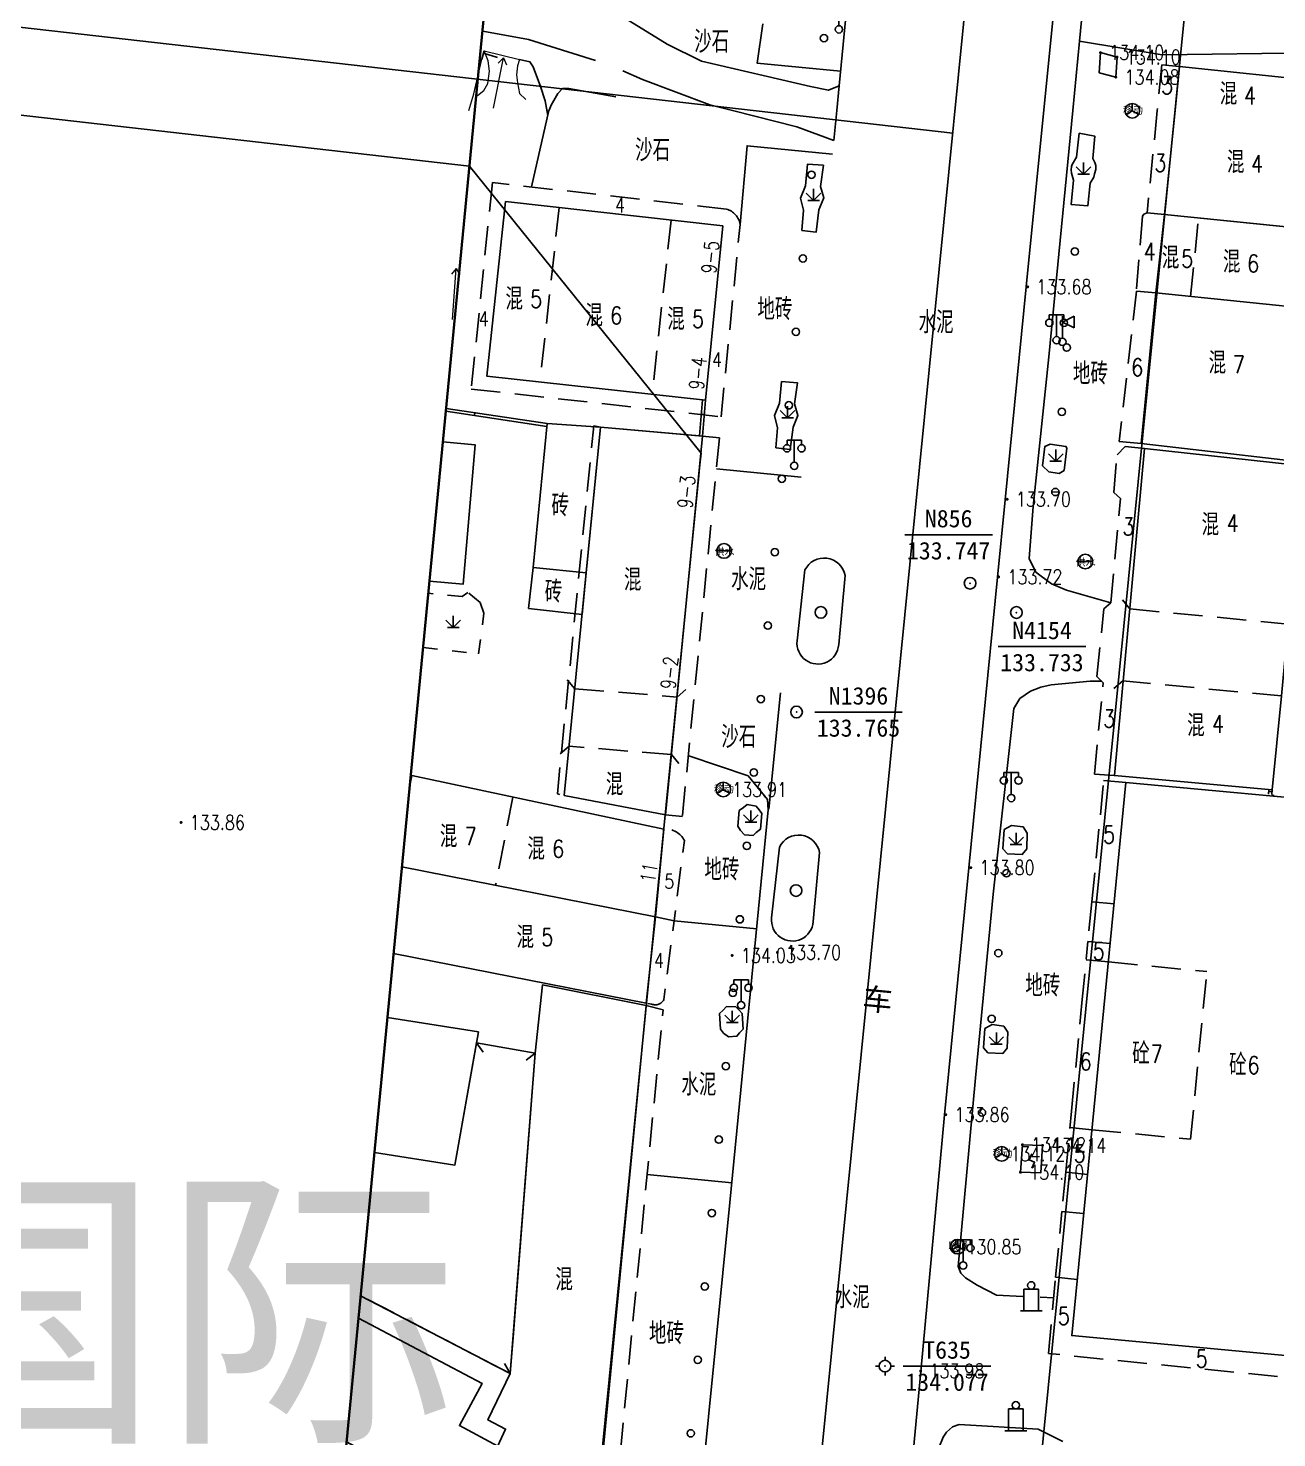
# Model space of a CAD drawing. Extents: x 529262 to 576451, y 2694391 to 2717535.
# Drawn here: x 565128.8 to 565214.4, y 2710411.6 to 2710508.2 of the extents above; entities that cross this region are included whole.
import ezdxf
from ezdxf.enums import TextEntityAlignment as Align
from ezdxf.xclip import XClip

# ---------------------------------------------------------------- set-up
doc = ezdxf.new("R2010")
doc.units = 0
doc.header["$XCLIPFRAME"] = 0
for name, pattern in [('ACAD_ISO12W100', [22, 12, -3, 0.5, -3, 0.5, -3]), ('X2', [10, 8, -2]), ('X5', [3, 2, -1]), ('X6', [2, 1, -1])]:
    doc.linetypes.add(name, pattern=pattern)
for name, color, linetype in [('COMPONENT', 8, 'Continuous'), ('DLDW', 8, 'Continuous'), ('DLSS', 4, 'Continuous'), ('DMTZ', 8, 'Continuous'), ('GCD', 8, 'Continuous'), ('GXYZ', 8, 'Continuous'), ('JMD', 8, 'Continuous'), ('KZD', 8, 'Continuous'), ('PP-COM', 7, 'Continuous'), ('RD-中线', 40, 'Continuous'), ('RD-红线', 7, 'Continuous'), ('ZBTZ', 8, 'Continuous'), ('ZJ', 7, 'Continuous'), ('地块名称', 1, 'Continuous'), ('污水管径标注_W10-', 202, 'Continuous')]:
    doc.layers.add(name, color=color, linetype=linetype)
doc.layers.add('SXSS', color=5, linetype='Continuous', lineweight=0)
doc.layers.add('控制界线1', color=30, linetype='ACAD_ISO12W100', lineweight=35)
doc.styles.add('HZ', font='rs.shx', dxfattribs={"width": 0.8, "bigfont": 'hztxt.shx'})
doc.styles.add('STYLE1', font='simhei.ttf')
doc.styles.add('宋体', font='', dxfattribs={"width": 0.75})
doc.styles.add('等线体', font='simhei.ttf')
doc.styles.get('宋体').set_extended_font_data('SimSun')
doc.linetypes.add('10421', pattern='A,2,[150,AAA.SHX,S=0.5,R=0,X=0,Y=0.5],1e-11', length=2)
doc.linetypes.add('10422', pattern='A,0.75,[150,AAA.SHX,S=0.5,R=0,X=0,Y=0.5],1.5,[177,AAA.SHX,S=1,R=0,X=0,Y=0.4],0.75', length=3)
doc.linetypes.add('1161', pattern='A,0,[149,AAA.SHX,S=0.15,R=0,X=0,Y=0],-1.6', length=1.6)

# ---------------------------------------------------------------- blocks, each defined once
blk = doc.blocks.new('A$C19FD0107')
at = {"layer": 'RD-中线', "color": 8, "linetype": 'Continuous', "flags": 128}
for points in [[(-5786, 16309.457), (-5818.395, 15983.383, 0.029847), (-5819.803, 15947.626), (-5819.001, 15908.169)], [(-5805.774, 16110.424), (-5896.512, 16120.741, 0.01384), (-5913.057, 16122.16), (-6038.142, 16129.405), (-6259.03, 16142.338, 0.079675), (-6353.558, 16132.803)]]:
    blk.add_lwpolyline(points, format="xyb", dxfattribs=at)
at = {"layer": 'RD-红线', "color": 8, "linetype": 'Continuous', "flags": 128}
for points in [[(-5774.908, 16269.383), (-5803.469, 15981.9, 0.029847), (-5804.806, 15947.931), (-5804.543, 15934.986), (-5804.461, 15930.945)], [(-5838.905, 16108.153), (-5897.19, 16114.78, 0.01384), (-5913.404, 16116.17), (-6038.489, 16123.415), (-6259.381, 16136.348, 0.0623), (-6332.204, 16131.538)]]:
    blk.add_lwpolyline(points, format="xyb", dxfattribs=at)
at = {"layer": 'RD-红线', "color": 8, "linetype": 'Continuous'}
blk.add_lwpolyline([(-5823.027, 16088.488), (-5838.905, 16108.153, 0.410063)], format="xyb", dxfattribs=at)
at = {"layer": 'RD-红线', "color": 8, "linetype": 'Continuous', "flags": 128}
for points in [[(-5823.027, 16088.488), (-5823.126, 16087.493), (-5823.179, 16086.957), (-5831.276, 16005.458)], [(-5823.126, 16087.493), (-5823.179, 16086.957)]]:
    blk.add_lwpolyline(points, dxfattribs=at)
blk = doc.blocks.new('GC200')
at = {"linetype": 'Continuous', "const_width": 0.2, "flags": 128}
blk.add_lwpolyline([(-0.1, 0, 1), (0.1, 0, 1)], format="xyb", close=True, dxfattribs=at)
blk = doc.blocks.new('gc097')
at = {"color": 8}
for p, q in [((-1, 2.9), (-1, 3.5)), ((-1, 3.5), (1, 3.5)), ((0, 0.5), (0, 3.5)), ((1, 3.5), (1, 2.9))]:
    blk.add_line(p, q, dxfattribs=at)
for centre in [(-1, 2.4), (1, 2.4), (0, 0)]:
    blk.add_circle(centre, 0.5, dxfattribs=at)
blk = doc.blocks.new('gc170')
at = {"color": 8, "linetype": 'Continuous'}
blk.add_circle((0, 0), 0.5, dxfattribs=at)
blk = doc.blocks.new('gc124')
at = {"color": 8}
for p, q in [((-1, 1), (0, 0)), ((-0.8, 0), (0.8, 0)), ((0, 0), (0, 1.6)), ((0, 0), (1, 1))]:
    blk.add_line(p, q, dxfattribs=at)
blk = doc.blocks.new('gc019')
for p, q in [((0, 0.5), (0, 3.5)), ((0, 2.7), (1.6, 3.5)), ((1.6, 1.9), (0, 2.7)), ((1.6, 3.5), (1.6, 1.9))]:
    blk.add_line(p, q)
blk.add_circle((0, 0), 0.5)
blk = doc.blocks.new('gc107')
for p, q in [((-1, 0), (-1, 3)), ((-1, 3), (1, 3)), ((1, 3), (1, 0)), ((-1.5, 0), (1.5, 0))]:
    blk.add_line(p, q)
blk.add_circle((0, 3.5), 0.5)
blk = doc.blocks.new('gc086')
at = {"color": 8}
for p, q in [((0, 0), (7, 0)), ((7, 0), (6.18, 0.57)), ((7, 0), (6.18, -0.57))]:
    blk.add_line(p, q, dxfattribs=at)
blk = doc.blocks.new('gc122')
at = {"color": 8}
blk.add_circle((0, 0), 0.8, dxfattribs=at)
blk = doc.blocks.new('gc117')
at = {"color": 8}
blk.add_circle((0, 0), 0.8, dxfattribs=at)
blk.add_point((0, 0), dxfattribs=at)
blk = doc.blocks.new('gc116')
at = {"color": 8}
for p, q in [((-1.3, 0), (-0.8, 0)), ((0, 1.3), (0, 0.8)), ((1.3, 0), (0.8, 0)), ((0, -1.3), (0, -0.8))]:
    blk.add_line(p, q, dxfattribs=at)
blk.add_circle((0, 0), 0.8, dxfattribs=at)
blk.add_point((0, 0), dxfattribs=at)
blk = doc.blocks.new('gcbj0101')
blk.add_line((-1, 0), (1, 0))
blk.add_circle((0, 0), 1)
blk = doc.blocks.new('gcbj0107')
for q in [(-0.87, -0.5), (0, 1), (0.87, -0.5)]:
    blk.add_line((0, 0), q)
blk.add_circle((0, 0), 1)

msp = doc.modelspace()

# ---------------------------------------------------------------- linework, layer by layer
at = {"layer": 'DLSS', "linetype": 'Continuous', "elevation": 133.455, "flags": 128}
for points in [[(565184.438, 2710504.277), (565187.8, 2710539.032), (565190.738, 2710567.698), (565196.863, 2710628.066), (565195.776, 2710628.96), (565194.829, 2710629.536), (565193.061, 2710630.015), (565191.727, 2710630.128)], [(565184.438, 2710504.277), (565183.694, 2710503.959), (565182.473, 2710504.213), (565174.984, 2710505.954), (565172.644, 2710507.122), (565169.794, 2710508.887), (565168.68, 2710510.308), (565167.488, 2710512.289), (565167.034, 2710513.688)]]:
    msp.add_lwpolyline(points, dxfattribs=at)
at = {"layer": 'DLSS', "linetype": 'Continuous'}
for points in [[(565206.575, 2710506.393), (565216.824, 2710506.517), (565223.704, 2710506.867), (565230.032, 2710508.256), (565233.018, 2710509.266), (565240.295, 2710515.012), (565245.005, 2710516.715), (565253.299, 2710517.427), (565261.367, 2710517.548), (565261.607, 2710517.543)], [(565200.916, 2710507.32), (565200.449, 2710502.568)], [(565206.575, 2710506.393), (565200.916, 2710507.32)], [(565200.449, 2710502.568), (565198.794, 2710485.706), (565197.736, 2710475.441), (565197.455, 2710471.89), (565197.905, 2710470.955), (565198.983, 2710470.153), (565200.008, 2710469.716), (565203.044, 2710468.841)], [(565197.011, 2710421.33), (565195.225, 2710421.415), (565193.888, 2710422.09), (565193.097, 2710422.611), (565192.773, 2710422.926), (565192.593, 2710423.368), (565193.773, 2710436.301), (565194.998, 2710448.896), (565196.411, 2710461.618), (565196.813, 2710462.288), (565197.536, 2710462.788), (565198.249, 2710463.064), (565198.974, 2710463.231), (565201.641, 2710463.47), (565202.429, 2710463.478)], [(565174.119, 2710458.363), (565178.184, 2710456.991), (565179.529, 2710455.381), (565179.576, 2710454.667), (565176.939, 2710427.766), (565174.526, 2710403.452), (565174.518, 2710403.093), (565173.903, 2710402.237), (565173.455, 2710401.889), (565172.626, 2710401.616), (565171.293, 2710401.566), (565168.59, 2710401.747)], [(565199.135, 2710421.228), (565198.209, 2710421.273)], [(565191.273, 2710410.951), (565191.557, 2710411.675), (565191.789, 2710412.033), (565192.194, 2710412.398), (565192.652, 2710412.557), (565198.07, 2710412.225), (565199.772, 2710411.396)]]:
    msp.add_lwpolyline(points, dxfattribs=at)
at = {"layer": 'DLSS', "linetype": 'X2', "elevation": 133.455, "flags": 128}
for points in [[(565177.117, 2710502.568), (565175.559, 2710502.96), (565170.951, 2710504.696), (565168.923, 2710505.618), (565163.144, 2710507.441), (565159.975, 2710508.013)], [(565184.07, 2710500.513), (565181.535, 2710501.458), (565177.117, 2710502.568)]]:
    msp.add_lwpolyline(points, dxfattribs=at)
at = {"layer": 'DLSS', "linetype": 'X6'}
msp.add_lwpolyline([(565155.907, 2710465.78), (565159.715, 2710465.345), (565160.08, 2710468.135), (565159.817, 2710468.866), (565158.969, 2710469.561), (565158.587, 2710469.274), (565156.266, 2710469.504)], dxfattribs=at)
at = {"layer": 'DMTZ'}
msp.add_line((565160.053, 2710506.497, 133.064), (565161.013, 2710506.216, 133.064), dxfattribs=at)
at = {"layer": 'DMTZ', "linetype": 'Continuous', "elevation": 133.064, "flags": 128}
msp.add_lwpolyline([(565160.1, 2710506.655), (565159.934, 2710506.089), (565159.786, 2710506.057)], dxfattribs=at)
at = {"layer": 'DMTZ', "linetype": '10421', "flags": 128}
for points in [[(565164.468, 2710502.245), (565164.285, 2710503.237), (565163.96, 2710504.212), (565163.46, 2710505.563), (565163.233, 2710505.915), (565162.531, 2710506.06)], [(565164.542, 2710502.568), (565164.548, 2710502.593), (565164.687, 2710502.935), (565165.139, 2710503.748), (565165.464, 2710504.076), (565165.891, 2710504.088), (565169.127, 2710503.518)], [(565163.348, 2710497.338), (565164.542, 2710502.568)], [(565164.468, 2710502.245), (565164.409, 2710502.568)]]:
    msp.add_lwpolyline(points, dxfattribs=at)
at = {"layer": 'DMTZ', "linetype": '10422', "flags": 128}
for points in [[(565175.062, 2710482.746), (565160.287, 2710484.374), (565161.557, 2710496.339)], [(565157.486, 2710482.17), (565164.414, 2710481.126)], [(565164.414, 2710481.126), (565168.077, 2710480.874), (565174.866, 2710480.291)]]:
    msp.add_lwpolyline(points, dxfattribs=at)
at = {"layer": 'GXYZ', "linetype": 'Continuous', "flags": 128}
msp.add_lwpolyline([(565198.372, 2710431.672), (565196.992, 2710431.72), (565196.863, 2710429.833), (565198.243, 2710429.785)], close=True, dxfattribs=at)
msp.add_lwpolyline([(565197.64, 2710431.107), (565197.449, 2710430.696), (565197.831, 2710430.518), (565197.64, 2710430.107)], dxfattribs=at)
at = {"layer": 'JMD', "linetype": 'Continuous'}
for p, q in [((565159.469, 2710481.871, 132.931), (565159.44, 2710481.673, 132.931)), ((565175.183, 2710481.748), (565174.984, 2710481.764)), ((565204.366, 2710468.43), (565203.856, 2710469.047)), ((565166.307, 2710462.954), (565165.788, 2710463.563)), ((565203.884, 2710463.492), (565203.268, 2710462.982)), ((565173.316, 2710462.393), (565173.925, 2710462.912)), ((565165.919, 2710459.021), (565165.309, 2710458.503)), ((565172.93, 2710458.451), (565173.448, 2710457.841)), ((565214.112, 2710455.903), (565213.863, 2710455.921)), ((565214.094, 2710455.649), (565214.243, 2710455.638)), ((565159.578, 2710438.712), (565160.036, 2710438.056)), ((565163.604, 2710437.996), (565162.971, 2710437.506)), ((565161.882, 2710416.044), (565161.494, 2710416.743))]:
    msp.add_line(p, q, dxfattribs=at)
at = {"layer": 'JMD', "linetype": 'X5'}
for p, q in [((565204.366, 2710468.43), (565215.203, 2710467.392)), ((565214.743, 2710462.475), (565203.884, 2710463.492)), ((565166.307, 2710462.954), (565173.316, 2710462.393)), ((565172.93, 2710458.451), (565165.919, 2710459.021))]:
    msp.add_line(p, q, dxfattribs=at)
at = {"layer": 'JMD', "linetype": 'Continuous', "flags": 128}
for points in [[(565202.347, 2710506.54), (565203.482, 2710506.236), (565203.399, 2710504.862), (565202.264, 2710505.166)], [(565167.092, 2710470.9), (565163.46, 2710471.259), (565163.145, 2710468.459), (565166.81, 2710468.047)], [(565216.72, 2710417.109), (565200.37, 2710418.643), (565204.089, 2710456.527), (565220.376, 2710455.037)]]:
    msp.add_lwpolyline(points, close=True, dxfattribs=at)
at = {"layer": 'JMD', "linetype": 'X5'}
for points in [[(565207.763, 2710505.592), (565206.545, 2710505.703), (565206.234, 2710502.568)], [(565206.234, 2710502.568), (565205.54, 2710495.558), (565206.721, 2710495.461)], [(565206.721, 2710495.461), (565205.54, 2710495.558), (565205.308, 2710495.471), (565205.23, 2710495.337), (565204.802, 2710490.201), (565203.633, 2710479.888), (565205.131, 2710479.762)], [(565203.299, 2710457.007), (565201.922, 2710457.117), (565202.538, 2710463.371), (565202.1, 2710463.802), (565202.571, 2710468.435), (565203.044, 2710468.841), (565203.722, 2710475.994), (565203.251, 2710476.411), (565203.48, 2710478.992), (565204.036, 2710479.564), (565205.361, 2710479.429)], [(565203.271, 2710448.213), (565201.759, 2710448.361), (565202.561, 2710456.664), (565204.089, 2710456.527)], [(565201.454, 2710429.691), (565199.961, 2710429.835), (565200.357, 2710434.017), (565201.068, 2710441.449), (565201.482, 2710445.648), (565203.005, 2710445.499)], [(565218.827, 2710426.525), (565218.031, 2710415.94), (565217.839, 2710415.722), (565217.734, 2710415.631), (565217.64, 2710415.587), (565217.461, 2710415.547), (565198.771, 2710417.417), (565199.271, 2710422.642), (565199.699, 2710427.149), (565201.19, 2710427.003)]]:
    msp.add_lwpolyline(points, dxfattribs=at)
at = {"layer": 'JMD', "linetype": 'Continuous', "flags": 128}
for points, elevation in [([(565217.786, 2710504.536), (565207.763, 2710505.592), (565207.452, 2710502.568)], -526.97), ([(565207.452, 2710502.568), (565206.721, 2710495.461), (565214.617, 2710494.655), (565216.835, 2710494.428), (565217.043, 2710496.464), (565217.605, 2710502.568)], -526.97), ([(565157.466, 2710481.971), (565164.394, 2710480.927)], 132.931), ([(565157.486, 2710482.17), (565164.414, 2710481.126)], 132.931), ([(565156.345, 2710470.326), (565158.651, 2710470.121), (565159.476, 2710479.681), (565157.264, 2710479.875)], 30.081), ([(565154.997, 2710456.334), (565155.134, 2710457.007), (565172.424, 2710453.345), (565171.838, 2710447.323), (565154.46, 2710450.753)], 134.016), ([(565154.46, 2710450.753), (565171.838, 2710447.323), (565171.198, 2710441.408), (565153.889, 2710444.825)], -529.924), ([(565153.467, 2710440.446), (565159.709, 2710439.447), (565158.084, 2710430.317), (565152.576, 2710431.198)], -1.045), ([(565151.63, 2710421.376), (565161.882, 2710416.044), (565163.604, 2710437.996), (565159.578, 2710438.712), (565158.084, 2710430.317), (565152.576, 2710431.198)], -1.045)]:
    msp.add_lwpolyline(points, dxfattribs=dict(at, elevation=elevation))
at = {"layer": 'JMD', "linetype": 'X5', "elevation": 135.977}
msp.add_lwpolyline([(565160.664, 2710497.643), (565159.213, 2710483.493), (565176.335, 2710481.588), (565177.642, 2710494.77, 0.297863), (565176.706, 2710495.819), (565160.664, 2710497.643)], format="xyb", dxfattribs=at)
at = {"layer": 'JMD', "linetype": 'Continuous'}
msp.add_lwpolyline([(565161.557, 2710496.339), (565176.45, 2710494.668), (565175.262, 2710482.73), (565160.287, 2710484.374)], close=True, dxfattribs=at)
at = {"layer": 'JMD', "linetype": 'X5', "flags": 128}
for points, elevation in [([(565165.239, 2710495.926), (565163.927, 2710483.974)], -511.727), ([(565172.917, 2710495.064), (565171.607, 2710483.131)], -512.517), ([(565208.518, 2710489.831), (565209.068, 2710495.221)], -504.477), ([(565204.802, 2710490.201), (565206.133, 2710490.087)], -413.302), ([(565155.134, 2710457.007), (565155.063, 2710457.023)], 134.016), ([(565162.073, 2710455.537), (565160.879, 2710449.486)], 134.016), ([(565167.507, 2710402.992), (565168.681, 2710402.897), (565172.36, 2710440.966), (565171.212, 2710441.266)], -529.383), ([(565199.271, 2710422.642), (565200.748, 2710422.497)], -99.037), ([(565161.882, 2710416.044), (565151.63, 2710421.376)], 1.338)]:
    msp.add_lwpolyline(points, dxfattribs=dict(at, elevation=elevation))
at = {"layer": 'JMD', "linetype": 'Continuous', "flags": 128}
for points, elevation in [([(565218.711, 2710494.237), (565206.721, 2710495.461), (565206.133, 2710490.087), (565217.708, 2710488.895), (565217.87, 2710488.9), (565218.711, 2710494.237)], -407.883), ([(565205.131, 2710479.762), (565215.428, 2710478.569), (565216.179, 2710485.323), (565217.213, 2710485.238), (565217.708, 2710488.895), (565206.133, 2710490.087)], 134.066), ([(565164.414, 2710481.126), (565168.077, 2710480.874), (565167.092, 2710470.9), (565163.46, 2710471.259), (565164.414, 2710481.126)], -530.308), ([(565168.077, 2710480.874), (565175.066, 2710480.274), (565172.527, 2710454.326), (565165.586, 2710455.649)], 26.415), ([(565214.122, 2710456.035), (565214.743, 2710462.475), (565215.203, 2710467.392), (565216.166, 2710478.238), (565217.459, 2710478.095), (565217.781, 2710481.313), (565215.927, 2710481.527), (565215.586, 2710478.302), (565205.361, 2710479.429), (565203.299, 2710457.007)], -528.919), ([(565159.063, 2710406.844), (565167.507, 2710402.992), (565171.212, 2710441.266), (565164.093, 2710442.67), (565163.604, 2710437.996), (565162.119, 2710418.799), (565161.882, 2710416.044), (565160.356, 2710412.868), (565161.561, 2710412.235), (565159.063, 2710406.844)], -2.629)]:
    msp.add_lwpolyline(points, close=True, dxfattribs=dict(at, elevation=elevation))
for points in [[(565174.866, 2710480.291), (565175.062, 2710482.746)], [(565175.066, 2710480.274), (565175.262, 2710482.73)], [(565155.044, 2710456.822), (565155.09, 2710456.812)], [(565155.063, 2710457.023), (565155.134, 2710457.007)], [(565213.849, 2710455.73), (565213.873, 2710456.057)], [(565214.098, 2710455.704), (565214.122, 2710456.035)]]:
    msp.add_lwpolyline(points, dxfattribs=at)
at = {"layer": 'JMD', "linetype": 'X5', "flags": 128}
for points in [[(565168.077, 2710480.874), (565167.605, 2710480.975), (565165.114, 2710455.75), (565165.586, 2710455.649)], [(565201.759, 2710448.361), (565201.482, 2710445.648)], [(565201.356, 2710444.392), (565202.882, 2710444.243)], [(565202.882, 2710444.243), (565209.633, 2710443.585)], [(565208.514, 2710432.092), (565209.633, 2710443.585)], [(565200.247, 2710432.898), (565201.754, 2710432.75)], [(565201.754, 2710432.75), (565208.514, 2710432.092)], [(565199.961, 2710429.835), (565199.699, 2710427.149)]]:
    msp.add_lwpolyline(points, dxfattribs=at)
at = {"layer": 'JMD', "linetype": 'X5', "elevation": 134.958}
msp.add_lwpolyline([(565175.066, 2710480.274), (565176.222, 2710480.146), (565173.683, 2710454.198), (565172.527, 2710454.326)], dxfattribs=at)
at = {"layer": 'JMD', "linetype": 'Continuous'}
for points in [[(565214.122, 2710456.035), (565214.098, 2710455.704)], [(565167.507, 2710402.992), (565171.212, 2710441.266)], [(565200.37, 2710418.643), (565216.72, 2710417.109)]]:
    msp.add_lwpolyline(points, dxfattribs=at)
at = {"layer": 'JMD', "linetype": 'X5', "flags": 128}
for points in [[(565171.838, 2710447.323), (565173.113, 2710447.071), (565173.824, 2710452.569, 0.290082), (565172.447, 2710453.359)], [(565171.838, 2710447.323), (565173.113, 2710447.071), (565172.414, 2710441.659, -0.391847), (565171.573, 2710441.354), (565171.198, 2710441.408)]]:
    msp.add_lwpolyline(points, format="xyb", dxfattribs=at)
at = {"layer": 'JMD', "linetype": 'Continuous', "elevation": 523.287}
msp.add_lwpolyline([(565150.665, 2710411.355), (565159.063, 2710406.844), (565161.024, 2710411.076), (565158.404, 2710412.483), (565159.954, 2710415.368), (565151.483, 2710419.846)], dxfattribs=at)
at = {"layer": 'KZD', "linetype": 'Continuous'}
for p, q in [((565188.934, 2710473.511), (565194.934, 2710473.511)), ((565195.331, 2710465.849), (565201.331, 2710465.849)), ((565182.757, 2710461.366), (565188.757, 2710461.366)), ((565188.825, 2710416.55), (565194.825, 2710416.55))]:
    msp.add_line(p, q, dxfattribs=at)
at = {"layer": 'SXSS', "color": 8, "linetype": 'Continuous', "flags": 128}
for points in [[(565159.051, 2710502.568), (565159.397, 2710503.718), (565159.934, 2710506.089)], [(565159.647, 2710503.601), (565160.083, 2710503.937), (565160.356, 2710504.428), (565160.465, 2710505.282), (565160.383, 2710505.973), (565160.1, 2710506.655), (565162.531, 2710506.06), (565162.38, 2710505.636), (565162.316, 2710505.015), (565162.38, 2710504.48), (565162.52, 2710503.752), (565162.948, 2710503.324)]]:
    msp.add_lwpolyline(points, dxfattribs=at)
at = {"layer": 'ZBTZ', "linetype": '1161', "flags": 128}
for points in [[(565200.916, 2710507.32), (565201.561, 2710514.193)], [(565179.191, 2710508.514), (565178.802, 2710505.82), (565184.533, 2710505.265)], [(565173.113, 2710447.071), (565178.777, 2710446.516)]]:
    msp.add_lwpolyline(points, dxfattribs=at)
for points, elevation in [([(565184.272, 2710502.568), (565184.438, 2710504.277)], 134.958), ([(565184.073, 2710500.512), (565184.272, 2710502.568)], 134.958), ([(565177.642, 2710494.77), (565178.117, 2710500.16), (565183.983, 2710499.591)], 135.994), ([(565176.015, 2710478.032), (565181.838, 2710477.467)], 134.958), ([(565179.606, 2710454.699), (565180.405, 2710462.69)], 133.814), ([(565171.269, 2710429.678), (565177.07, 2710429.109)], -529.383)]:
    msp.add_lwpolyline(points, dxfattribs=dict(at, elevation=elevation))
at = {"layer": 'ZBTZ', "linetype": 'Continuous'}
msp.add_lwpolyline([(565200.889, 2710501.021), (565201.945, 2710500.819), (565201.816, 2710499.277), (565201.945, 2710499.014), (565202.025, 2710498.802), (565202.022, 2710498.528), (565201.941, 2710498.24), (565201.879, 2710498.006), (565201.634, 2710497.595), (565201.468, 2710496.036), (565200.328, 2710496.141), (565200.491, 2710497.807), (565200.358, 2710498.285), (565200.333, 2710498.511), (565200.358, 2710498.74), (565200.406, 2710498.877), (565200.698, 2710499.375)], close=True, dxfattribs=at)
at = {"layer": 'ZBTZ', "linetype": '1161'}
for points in [[(565181.861, 2710494.353), (565182.851, 2710494.24), (565183.047, 2710495.77), (565183.388, 2710496.584), (565183.156, 2710497.371), (565183.35, 2710498.821), (565182.266, 2710498.903), (565182.123, 2710497.418), (565181.771, 2710496.566), (565181.989, 2710495.737), (565181.861, 2710494.353)], [(565179.122, 2710454.404), (565179.035, 2710453.333), (565178.739, 2710453.116), (565178.534, 2710452.905), (565177.953, 2710452.953), (565177.668, 2710453.25), (565177.483, 2710453.541), (565177.576, 2710454.611), (565177.864, 2710454.814), (565178.114, 2710455.026), (565178.752, 2710454.912), (565178.937, 2710454.666), (565179.122, 2710454.404)]]:
    msp.add_lwpolyline(points, dxfattribs=at)
for points, elevation in [([(565180.081, 2710479.458), (565181.071, 2710479.345), (565181.267, 2710480.875), (565181.608, 2710481.689), (565181.376, 2710482.476), (565181.57, 2710483.926), (565180.486, 2710484.008), (565180.343, 2710482.523), (565179.991, 2710481.671), (565180.209, 2710480.842), (565180.081, 2710479.458)], 133.866), ([(565177.789, 2710440.716), (565177.855, 2710439.643), (565177.593, 2710439.386), (565177.42, 2710439.148), (565176.838, 2710439.113), (565176.514, 2710439.367), (565176.289, 2710439.628), (565176.229, 2710440.701), (565176.485, 2710440.943), (565176.703, 2710441.188), (565177.35, 2710441.166), (565177.568, 2710440.949), (565177.789, 2710440.716)], 0.126)]:
    msp.add_lwpolyline(points, dxfattribs=dict(at, elevation=elevation))
at = {"layer": 'ZBTZ', "linetype": 'Continuous', "flags": 128}
for points, elevation in [([(565199.855, 2710477.912), (565200.047, 2710479.452), (565199.973, 2710479.567), (565198.894, 2710479.724), (565198.536, 2710479.567), (565198.379, 2710478.222), (565198.811, 2710477.828), (565199.508, 2710477.718)], 133.807), ([(565195.651, 2710452.001), (565195.963, 2710451.652), (565196.984, 2710451.614), (565197.285, 2710451.985), (565197.324, 2710453.067), (565197.045, 2710453.492), (565196.246, 2710453.589), (565195.74, 2710453.314)], 133.901), ([(565194.319, 2710438.361), (565194.631, 2710438.012), (565195.652, 2710437.974), (565195.953, 2710438.345), (565195.992, 2710439.427), (565195.713, 2710439.852), (565194.914, 2710439.949), (565194.408, 2710439.674)], 267.955)]:
    msp.add_lwpolyline(points, close=True, dxfattribs=dict(at, elevation=elevation))
at = {"layer": 'ZBTZ', "linetype": '1161', "flags": 128}
for points, elevation in [([(565184.835, 2710470.725, 0.721629), (565182.088, 2710471.097), (565181.548, 2710466.243, 1.02079), (565184.4, 2710465.985), (565184.835, 2710470.725)], 133.737), ([(565183.089, 2710451.746, 0.721629), (565180.342, 2710452.118), (565179.802, 2710447.264, 1.02079), (565182.654, 2710447.006), (565183.089, 2710451.746)], 133.872)]:
    msp.add_lwpolyline(points, format="xyb", dxfattribs=dict(at, elevation=elevation))
at = {"layer": '控制界线1', "color": 252, "linetype": 'Continuous', "flags": 128}
msp.add_lwpolyline([(565188.368, 2710139.189), (565315.579, 2710129.586), (565330.583, 2710250.72), (565247.22, 2710284.672), (565280.117, 2710817.13), (565209.112, 2710830.885), (565187.376, 2710792.516), (565139.509, 2710295.527), (565131.76, 2710174.472)], close=True, dxfattribs=at)
msp.add_lwpolyline([(565188.368, 2710139.189), (565315.579, 2710129.586), (565330.583, 2710250.72), (565247.22, 2710284.672), (565280.117, 2710817.13), (565209.112, 2710830.885), (565187.376, 2710792.516), (565139.509, 2710295.527), (565131.76, 2710174.472)], close=True, dxfattribs=at)
msp.add_lwpolyline([(565188.368, 2710139.189), (565315.579, 2710129.586), (565330.583, 2710250.72), (565247.22, 2710284.672), (565280.117, 2710817.13), (565209.112, 2710830.885), (565187.376, 2710792.516), (565139.509, 2710295.527), (565131.76, 2710174.472)], close=True, dxfattribs=at)
at = {"layer": '污水管径标注_W10-'}
msp.add_lwpolyline([(565199.226, 2710510.402), (565197.26, 2710490.499), (565195.816, 2710475.893), (565195.293, 2710470.596), (565193.326, 2710450.693), (565191.653, 2710433.763), (565190.022, 2710416.174), (565189.53, 2710410.874), (565187.683, 2710390.959), (565185.836, 2710371.045), (565184.48, 2710356.43), (565184.558, 2710351.108), (565184.85, 2710331.11), (565185.142, 2710311.113)], dxfattribs=at)

# ---------------------------------------------------------------- block references
at = {"layer": 'COMPONENT', "linetype": 'Continuous', "xscale": 0.5, "yscale": 0.5}
for name, p in [('gcbj0107', (565204.526, 2710502.556)), ('gcbj0101', (565176.547, 2710472.4)), ('gcbj0101', (565201.301, 2710471.671)), ('gcbj0107', (565176.489, 2710456.058)), ('gcbj0107', (565195.574, 2710431.092)), ('gcbj0107', (565192.557, 2710424.738))]:
    msp.add_blockref(name, p, dxfattribs=at)
at = {"layer": 'DLDW', "color": 252, "linetype": 'Continuous', "xscale": 0.5, "yscale": 0.5, "zscale": 0.5}
for name, p in [('gc097', (565184.417, 2710508.136)), ('gc097', (565199.337, 2710486.833)), ('gc019', (565199.734, 2710486.733, 133.722)), ('gc097', (565181.356, 2710478.231)), ('gc097', (565196.227, 2710455.472)), ('gc097', (565177.717, 2710441.274)), ('gc097', (565192.927, 2710423.445)), ('gc107', (565197.6, 2710420.336, 134.219)), ('gc107', (565196.543, 2710412.12, 134.183))]:
    msp.add_blockref(name, p, dxfattribs=at)
at = {"layer": 'GCD', "linetype": 'Continuous'}
ref = msp.add_blockref('GC200', (565202.343, 2710506.543, 134.101), dxfattribs=dict(at, xscale=0.5, yscale=0.5, zscale=0.5))
ref.add_attrib('height', '134.10', dxfattribs={"linetype": 'Continuous', "height": 1, "style": 'HZ', "width": 0.8}).set_placement((565202.943, 2710506.543, 134.101), align=Align.MIDDLE_LEFT)
ref = msp.add_blockref('GC200', (565203.478, 2710506.239, 134.098), dxfattribs=dict(at, xscale=0.5, yscale=0.5, zscale=0.5))
ref.add_attrib('height', '134.10', dxfattribs={"linetype": 'Continuous', "height": 1, "style": 'HZ', "width": 0.8}).set_placement((565204.078, 2710506.239, 134.098), align=Align.MIDDLE_LEFT)
ref = msp.add_blockref('GC200', (565203.395, 2710504.865, 134.081), dxfattribs=dict(at, xscale=0.5, yscale=0.5, zscale=0.5))
ref.add_attrib('height', '134.08', dxfattribs={"linetype": 'Continuous', "height": 1, "style": 'HZ', "width": 0.8}).set_placement((565203.995, 2710504.865, 134.081), align=Align.MIDDLE_LEFT)
ref = msp.add_blockref('GC200', (565197.356, 2710490.493, 133.68), dxfattribs=dict(at, xscale=0.5, yscale=0.5, zscale=0.5))
ref.add_attrib('height', '133.68', dxfattribs={"linetype": 'Continuous', "height": 1, "style": 'HZ', "width": 0.8}).set_placement((565197.956, 2710490.493, 133.68), align=Align.MIDDLE_LEFT)
ref = msp.add_blockref('GC200', (565195.947, 2710475.942, 133.7), dxfattribs=dict(at, xscale=0.5, yscale=0.5, zscale=0.5))
ref.add_attrib('height', '133.70', dxfattribs={"linetype": 'Continuous', "height": 1, "style": 'HZ', "width": 0.8}).set_placement((565196.547, 2710475.942, 133.7), align=Align.MIDDLE_LEFT)
ref = msp.add_blockref('GC200', (565195.367, 2710470.624, 133.72), dxfattribs=dict(at, xscale=0.5, yscale=0.5, zscale=0.5))
ref.add_attrib('height', '133.72', dxfattribs={"linetype": 'Continuous', "height": 1, "style": 'HZ', "width": 0.8}).set_placement((565195.967, 2710470.624, 133.72), align=Align.MIDDLE_LEFT)
ref = msp.add_blockref('GC200', (565176.49, 2710456.052, 133.908), dxfattribs=dict(at, xscale=0.5, yscale=0.5, zscale=0.5))
ref.add_attrib('height', '133.91', dxfattribs={"linetype": 'Continuous', "height": 1, "style": 'HZ', "width": 0.8}).set_placement((565177.09, 2710456.052, 133.908), align=Align.MIDDLE_LEFT)
ref = msp.add_blockref('GC200', (565139.323, 2710453.802, 133.863), dxfattribs=dict(at, xscale=0.5, yscale=0.5, zscale=0.5))
ref.add_attrib('height', '133.86', dxfattribs={"linetype": 'Continuous', "height": 1, "style": 'HZ', "width": 0.8}).set_placement((565139.923, 2710453.802, 133.863), align=Align.MIDDLE_LEFT)
ref = msp.add_blockref('GC200', (565193.453, 2710450.705, 133.8), dxfattribs=dict(at, xscale=0.5, yscale=0.5, zscale=0.5))
ref.add_attrib('height', '133.80', dxfattribs={"linetype": 'Continuous', "height": 1, "style": 'HZ', "width": 0.8}).set_placement((565194.053, 2710450.705, 133.8), align=Align.MIDDLE_LEFT)
ref = msp.add_blockref('GC200', (565177.095, 2710444.687, 134.03), dxfattribs=dict(at, xscale=0.5, yscale=0.5, zscale=0.5))
ref.add_attrib('height', '134.03', dxfattribs={"linetype": 'Continuous', "height": 1, "style": 'HZ', "width": 0.8}).set_placement((565177.695, 2710444.687, 134.03), align=Align.MIDDLE_LEFT)
ref = msp.add_blockref('GC200', (565180.194, 2710444.899, 133.703), dxfattribs=dict(at, xscale=0.5, yscale=0.5, zscale=0.5))
ref.add_attrib('height', '133.70', dxfattribs={"linetype": 'Continuous', "height": 1, "style": 'HZ', "width": 0.8}).set_placement((565180.794, 2710444.899, 133.703), align=Align.MIDDLE_LEFT)
ref = msp.add_blockref('GC200', (565191.738, 2710433.781, 133.86), dxfattribs=dict(at, xscale=0.5, yscale=0.5, zscale=0.5))
ref.add_attrib('height', '133.86', dxfattribs={"linetype": 'Continuous', "height": 1, "style": 'HZ', "width": 0.8}).set_placement((565192.338, 2710433.781, 133.86), align=Align.MIDDLE_LEFT)
ref = msp.add_blockref('GC200', (565195.568, 2710431.091, 134.115), dxfattribs=dict(at, xscale=0.5, yscale=0.5, zscale=0.5))
ref.add_attrib('height', '134.12', dxfattribs={"linetype": 'Continuous', "height": 1, "style": 'HZ', "width": 0.8}).set_placement((565196.168, 2710431.091, 134.115), align=Align.MIDDLE_LEFT)
ref = msp.add_blockref('GC200', (565196.988, 2710431.723, 134.117), dxfattribs=dict(at, xscale=0.5, yscale=0.5, zscale=0.5))
ref.add_attrib('height', '134.12', dxfattribs={"linetype": 'Continuous', "height": 1, "style": 'HZ', "width": 0.8}).set_placement((565197.588, 2710431.723, 134.117), align=Align.MIDDLE_LEFT)
ref = msp.add_blockref('GC200', (565198.368, 2710431.675, 134.141), dxfattribs=dict(at, xscale=0.5, yscale=0.5, zscale=0.5))
ref.add_attrib('height', '134.14', dxfattribs={"linetype": 'Continuous', "height": 1, "style": 'HZ', "width": 0.8}).set_placement((565198.968, 2710431.675, 134.141), align=Align.MIDDLE_LEFT)
ref = msp.add_blockref('GC200', (565196.859, 2710429.836, 134.104), dxfattribs=dict(at, xscale=0.5, yscale=0.5, zscale=0.5))
ref.add_attrib('height', '134.10', dxfattribs={"linetype": 'Continuous', "height": 1, "style": 'HZ', "width": 0.8}).set_placement((565197.459, 2710429.836, 134.104), align=Align.MIDDLE_LEFT)
ref = msp.add_blockref('GC200', (565192.55, 2710424.728, 130.845), dxfattribs=dict(at, xscale=0.5, yscale=0.5, zscale=0.5))
ref.add_attrib('height', '130.85', dxfattribs={"linetype": 'Continuous', "height": 1, "style": 'HZ', "width": 0.8}).set_placement((565193.15, 2710424.728, 130.845), align=Align.MIDDLE_LEFT)
ref = msp.add_blockref('GC200', (565190.018, 2710416.22, 133.98), dxfattribs=dict(at, xscale=0.5, yscale=0.5, zscale=0.5))
ref.add_attrib('height', '133.98', dxfattribs={"linetype": 'Continuous', "height": 1, "style": 'HZ', "width": 0.8}).set_placement((565190.618, 2710416.22, 133.98), align=Align.MIDDLE_LEFT)
at = {"layer": 'KZD', "linetype": 'Continuous', "xscale": 0.5, "yscale": 0.5, "zscale": 0.5}
for name, p in [('gc117', (565193.403, 2710470.189, 133.747)), ('gc117', (565196.58, 2710468.184, 133.733)), ('gc117', (565181.507, 2710461.366, 133.765)), ('gc116', (565187.575, 2710416.55, 134.077))]:
    msp.add_blockref(name, p, dxfattribs=at)
at = {"layer": 'PP-COM'}
ref = msp.add_blockref('A$C19FD0107', (570997.993, 2694390.603), dxfattribs=at)
XClip(ref).set_block_clipping_path([(-9366.4383134884, 14428.6043910822), (-3328.4480743363, 17452.7484863754)])
at = {"layer": 'SXSS', "color": 8, "linetype": 'Continuous'}
for p, xscale, yscale, zscale, rotation in [((565160.73, 2710502.745), 0.4999999999994053, 0.4999999999994053, 0.4999999999994053, 78.51797271835478), ((565157.922, 2710488.251), 0.5000000000362813, 0.5000000000362813, 0.5000000000362813, 85.9141796600682)]:
    msp.add_blockref('gc086', p, dxfattribs=dict(at, xscale=xscale, yscale=yscale, zscale=zscale, rotation=rotation))
at = {"layer": 'ZBTZ', "linetype": 'Continuous'}
for p, xscale, yscale, zscale, rotation in [((565183.39, 2710507.532), 0.4999999998977561, 0.4999999998977561, 0.4999999998977561, 264.5419293924721), ((565182.537, 2710498.176), 0.4999999998977561, 0.4999999998977561, 0.4999999998977561, 264.5419293924721), ((565181.948, 2710492.44), 0.4999999998977561, 0.4999999998977561, 0.4999999998977561, 264.5419293924721), ((565200.585, 2710492.916), 0.499999999815194, 0.499999999815194, 0.499999999815194, 85.36362299756377), ((565181.467, 2710487.409), 0.4999999998977561, 0.4999999998977561, 0.4999999998977561, 264.5419293924721), ((565200.031, 2710486.334), 0.499999999815194, 0.499999999815194, 0.499999999815194, 85.36362299756377), ((565180.986, 2710482.379), 0.4999999998977561, 0.4999999998977561, 0.4999999998977561, 264.5419293924721), ((565199.695, 2710481.932), 0.499999999815194, 0.499999999815194, 0.499999999815194, 85.36362299756377), ((565180.506, 2710477.348), 0.4999999998977561, 0.4999999998977561, 0.4999999998977561, 264.5419293924721), ((565199.249, 2710476.439), 0.499999999815194, 0.499999999815194, 0.499999999815194, 85.36362299756377), ((565180.025, 2710472.317), 0.4999999998977561, 0.4999999998977561, 0.4999999998977561, 264.5419293924721), ((565179.544, 2710467.286), 0.4999999998977561, 0.4999999998977561, 0.4999999998977561, 264.5419293924721), ((565179.063, 2710462.255), 0.4999999998977561, 0.4999999998977561, 0.4999999998977561, 264.5419293924721), ((565178.583, 2710457.225), 0.4999999998977561, 0.4999999998977561, 0.4999999998977561, 264.5419293924721), ((565178.102, 2710452.194), 0.4999999998977561, 0.4999999998977561, 0.4999999998977561, 264.5419293924721), ((565195.901, 2710450.318), 0.5000000000579241, 0.5000000000579241, 0.5000000000579241, 84.15347366647369), ((565177.621, 2710447.163), 0.4999999998977561, 0.4999999998977561, 0.4999999998977561, 264.5419293924721), ((565195.341, 2710444.852), 0.5000000000579241, 0.5000000000579241, 0.5000000000579241, 84.15347366647369), ((565177.141, 2710442.132), 0.4999999998977561, 0.4999999998977561, 0.4999999998977561, 264.5419293924721), ((565194.883, 2710440.341), 0.5000000000579241, 0.5000000000579241, 0.5000000000579241, 84.15347366647369), ((565176.66, 2710437.102), 0.4999999998977561, 0.4999999998977561, 0.4999999998977561, 264.5419293924721), ((565194.222, 2710433.921), 0.5000000000579241, 0.5000000000579241, 0.5000000000579241, 84.15347366647369), ((565176.179, 2710432.071), 0.4999999998977561, 0.4999999998977561, 0.4999999998977561, 264.5419293924721), ((565175.699, 2710427.04), 0.4999999998977561, 0.4999999998977561, 0.4999999998977561, 264.5419293924721), ((565175.218, 2710422.009), 0.4999999998977561, 0.4999999998977561, 0.4999999998977561, 264.5419293924721), ((565174.737, 2710416.979), 0.4999999998977561, 0.4999999998977561, 0.4999999998977561, 264.5419293924721), ((565174.257, 2710411.948), 0.4999999998977561, 0.4999999998977561, 0.4999999998977561, 264.5419293924721)]:
    msp.add_blockref('gc170', p, dxfattribs=dict(at, xscale=xscale, yscale=yscale, zscale=zscale, rotation=rotation))
at = {"layer": 'ZBTZ', "linetype": 'Continuous', "xscale": 0.5, "yscale": 0.5}
for p in [(565201.181, 2710498.209), (565182.68, 2710496.415), (565180.897, 2710481.531), (565199.279, 2710478.552), (565157.981, 2710467.158), (565178.378, 2710453.814), (565196.563, 2710452.289), (565177.102, 2710440.105), (565195.206, 2710438.606)]:
    msp.add_blockref('gc124', p, dxfattribs=at)
at = {"layer": 'ZBTZ', "linetype": 'Continuous', "xscale": 0.5, "yscale": 0.5, "zscale": 0.5}
for p in [(565183.176, 2710468.192), (565181.476, 2710449.136)]:
    msp.add_blockref('gc122', p, dxfattribs=at)

# ---------------------------------------------------------------- texts
at = {"layer": 'GXYZ', "linetype": 'Continuous', "style": '宋体'}
for s, p in [('移动', (565204.57, 2710502.606)), ('供水', (565176.574, 2710472.374)), ('供水', (565201.327, 2710471.644)), ('移动', (565176.533, 2710456.108)), ('移动', (565195.618, 2710431.142)), ('联通', (565192.601, 2710424.788))]:
    msp.add_text(s, height=0.5, dxfattribs=at).set_placement(p, align=Align.MIDDLE)
at = {"layer": 'JMD', "linetype": 'Continuous', "style": 'HZ', "width": 0.8}
for s, p in [('3', (565206.501, 2710504.301)), ('4', (565212.178, 2710503.594)), ('3', (565206.035, 2710498.981)), ('4', (565212.672, 2710498.92)), ('4', (565205.298, 2710492.906)), ('5', (565207.878, 2710492.428)), ('6', (565212.395, 2710492.096)), ('5', (565163.257, 2710489.667)), ('6', (565168.736, 2710488.531)), ('5', (565174.346, 2710488.289)), ('7', (565211.413, 2710485.172)), ('6', (565204.453, 2710484.981)), ('3', (565203.845, 2710474.078)), ('4', (565210.987, 2710474.304)), ('3', (565202.531, 2710460.913)), ('4', (565209.999, 2710460.543)), ('7', (565158.759, 2710452.844)), ('5', (565202.52, 2710452.959)), ('6', (565164.76, 2710451.993)), ('5', (565164.014, 2710445.937)), ('5', (565201.811, 2710444.977)), ('7', (565205.784, 2710437.94)), ('6', (565200.919, 2710437.427)), ('6', (565212.424, 2710437.166)), ('5', (565200.506, 2710431.108)), ('5', (565199.421, 2710419.99)), ('5', (565208.869, 2710417.066))]:
    msp.add_text(s, height=1.2, dxfattribs=at).set_placement(p, align=Align.MIDDLE_LEFT)
for s, p in [('混', (565211.715, 2710503.709)), ('混', (565212.209, 2710499.035)), ('混', (565207.744, 2710492.488)), ('混', (565211.933, 2710492.211)), ('混', (565162.757, 2710489.667)), ('混', (565168.236, 2710488.531)), ('混', (565173.846, 2710488.289)), ('混', (565210.951, 2710485.287)), ('砖', (565165.911, 2710475.517)), ('混', (565210.472, 2710474.204)), ('混', (565170.877, 2710470.423)), ('砖', (565165.451, 2710469.613)), ('混', (565209.483, 2710460.442)), ('混', (565169.634, 2710456.407)), ('混', (565158.259, 2710452.844)), ('混', (565164.26, 2710451.993)), ('混', (565163.514, 2710445.937)), ('砼', (565205.716, 2710437.979)), ('砼', (565212.356, 2710437.204)), ('混', (565166.177, 2710422.48))]:
    msp.add_text(s, height=1.5, dxfattribs=at).set_placement(p, align=Align.MIDDLE_RIGHT)
at = {"layer": 'KZD', "linetype": 'Continuous', "style": '等线体'}
for s, p in [('N856', (565191.934, 2710474.611)), ('133.747', (565191.934, 2710472.411)), ('N4154', (565198.331, 2710466.949)), ('133.733', (565198.331, 2710464.749)), ('N1396', (565185.757, 2710462.466)), ('133.765', (565185.757, 2710460.266)), ('T635', (565191.825, 2710417.65)), ('134.077', (565191.825, 2710415.45))]:
    msp.add_text(s, height=1.2, dxfattribs=at).set_placement(p, align=Align.MIDDLE)
at = {"layer": 'ZJ', "color": 8, "linetype": 'Continuous', "style": 'HZ', "width": 0.8}
for s, height, p in [('沙石', 1.5, (565175.687, 2710507.356)), ('沙石', 1.5, (565171.642, 2710499.924)), ('4', 1, (565169.407, 2710496.09)), ('地砖', 1.5, (565180.027, 2710489.04)), ('4', 1, (565160.07, 2710488.302)), ('水泥', 1.5, (565191.074, 2710488.139)), ('4', 1, (565176.054, 2710485.508)), ('地砖', 1.5, (565201.655, 2710484.629)), ('水泥', 1.5, (565178.224, 2710470.536)), ('沙石', 1.5, (565177.548, 2710459.729)), ('地砖', 1.5, (565176.396, 2710450.648)), ('5', 1, (565172.787, 2710449.767)), ('4', 1, (565172.076, 2710444.348)), ('地砖', 1.5, (565198.392, 2710442.693)), ('水泥', 1.5, (565174.813, 2710435.914)), ('水泥', 1.5, (565185.323, 2710421.342)), ('地砖', 1.5, (565172.593, 2710418.875))]:
    msp.add_text(s, height=height, dxfattribs=at).set_placement(p, align=Align.MIDDLE)
for s, rotation, p in [('9-5', 83.97041, (565175.599, 2710492.534)), ('9-4', 83.97041, (565174.743, 2710484.577)), ('9-3', 83.97041, (565173.961, 2710476.451)), ('9-2', 83.97041, (565172.804, 2710464.061)), ('11', 80.27981, (565171.391, 2710450.368))]:
    msp.add_text(s, height=1, rotation=rotation, dxfattribs=at).set_placement(p, align=Align.MIDDLE)
at = {"layer": 'ZJ', "color": 8, "linetype": 'Continuous', "style": '等线体'}
msp.add_text('车', height=1.5, rotation=354.63235, dxfattribs=at).set_placement((565187.076, 2710441.694), align=Align.MIDDLE)
at = {"layer": '地块名称', "color": 1, "style": 'STYLE1'}
msp.add_text('天成国际', height=15, dxfattribs=at).set_placement((565076.562, 2710412.873))

doc.saveas('drawing.dxf')
